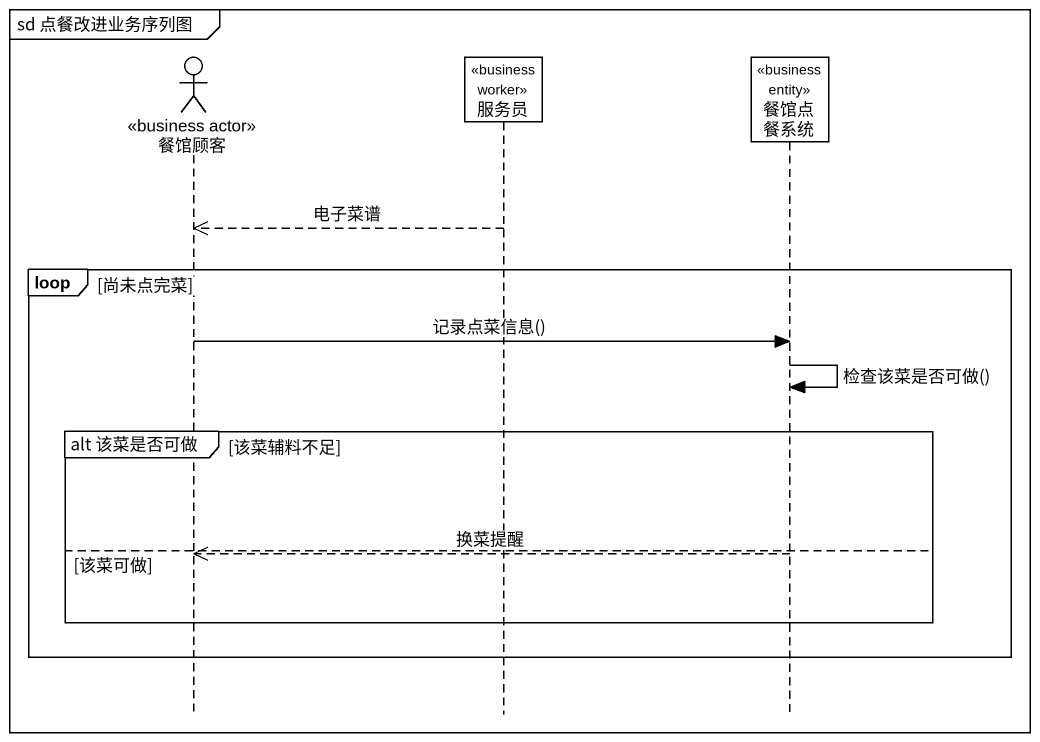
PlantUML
@startuml
mainframe sd 点餐改进业务序列图
hide footbox
actor 餐馆顾客 <<business actor>>
participant 服务员 <<business worker>>
participant 餐馆点餐系统 <<business entity>>

服务员 -->> 餐馆顾客 : 电子菜谱
loop 尚未点完菜
  餐馆顾客 -> 餐馆点餐系统 : 记录点菜信息()
  餐馆点餐系统 -> 餐馆点餐系统 : 检查该菜是否可做()
  group alt 该菜是否可做 [该菜辅料不足]
  else 该菜可做
    餐馆点餐系统 -->> 餐馆顾客 : 换菜提醒
  end
end
@enduml
